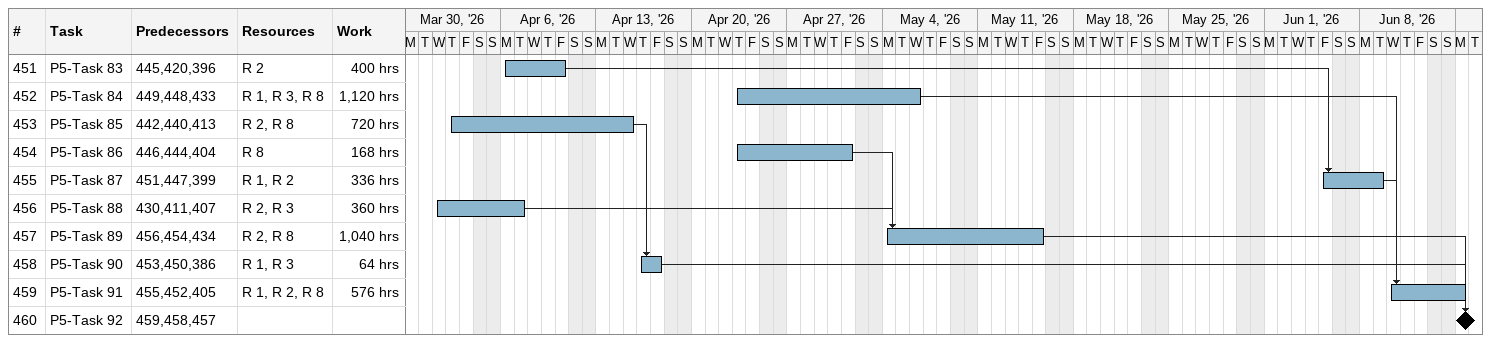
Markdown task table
| ID | Task | Start | Finish | Predecessors | Resources | Work (h) |
|---|---|---|---|---|---|---|
| 451 | P5-Task 83 | 2026-04-06 | 2026-04-10 | 445, 420, 396 | R 2 | 400 |
| 452 | P5-Task 84 | 2026-04-23 | 2026-05-06 | 449, 448, 433 | R 1, R 3, R 8 | 1120 |
| 453 | P5-Task 85 | 2026-04-02 | 2026-04-15 | 442, 440, 413 | R 2, R 8 | 720 |
| 454 | P5-Task 86 | 2026-04-23 | 2026-05-01 | 446, 444, 404 | R 8 | 168 |
| 455 | P5-Task 87 | 2026-06-05 | 2026-06-09 | 451, 447, 399 | R 1, R 2 | 336 |
| 456 | P5-Task 88 | 2026-04-01 | 2026-04-07 | 430, 411, 407 | R 2, R 3 | 360 |
| 457 | P5-Task 89 | 2026-05-04 | 2026-05-15 | 456, 454, 434 | R 2, R 8 | 1040 |
| 458 | P5-Task 90 | 2026-04-16 | 2026-04-17 | 453, 450, 386 | R 1, R 3 | 64 |
| 459 | P5-Task 91 | 2026-06-10 | 2026-06-15 | 455, 452, 405 | R 1, R 2, R 8 | 576 |
| 460 | P5-Task 92 (milestone) | 2026-06-15 | 2026-06-15 | 459, 458, 457 |  |  |
